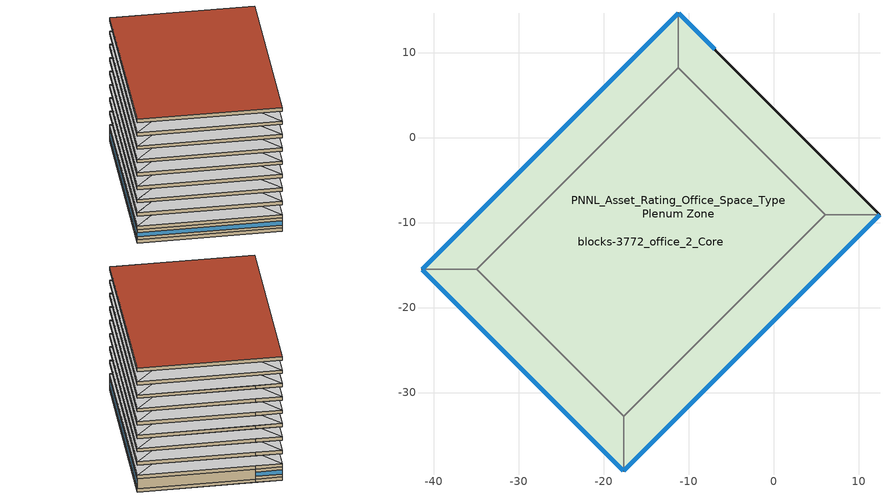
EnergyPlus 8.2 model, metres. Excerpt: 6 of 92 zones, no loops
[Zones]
blocks-3772_office_2_Core
 floor to PNNL_Asset_Rating_Office_Space_Type Plenum Zone (INT-FLOOR-TOPSIDE): -17.67,-32.76 -34.92,-15.52 -11.21,8.19 6.03,-9.05 z3.66
 wall to blocks-3772_office_2_West Perimeter (Standard_Int-Wall): 6.03,-9.05 -11.21,8.19 z3.66:6.4
 wall to blocks-3772_office_2_North Perimeter (Standard_Int-Wall): -17.67,-32.76 6.03,-9.05 z3.66:6.4
 wall to blocks-3772_office_2_East Perimeter (Standard_Int-Wall): -34.92,-15.52 -17.67,-32.76 z3.66:6.4
 wall to blocks-3772_office_2_South Perimeter (Standard_Int-Wall): -11.21,8.19 -34.92,-15.52 z3.66:6.4
blocks-3772_office_2_East Perimeter
 floor to PNNL_Asset_Rating_Office_Space_Type Plenum Zone (INT-FLOOR-TOPSIDE): -17.67,-39.23 -41.38,-15.52 -34.92,-15.52 -17.67,-32.76 z3.66
 wall outside (Masonry_Wall): -41.38,-15.52 -17.67,-39.23 z3.66:6.4
 wall to blocks-3772_office_2_South Perimeter (Standard_Int-Wall): -34.92,-15.52 -41.38,-15.52 z3.66:6.4
 wall to blocks-3772_office_2_North Perimeter (Standard_Int-Wall): -17.67,-39.23 -17.67,-32.76 z3.66:6.4
 window (fenestration_6.643567466315389_0.5403_0.7): -41.36,-15.54 -17.69,-39.21 z4.42:5.56
blocks-3772_office_2_North Perimeter
 floor to PNNL_Asset_Rating_Office_Space_Type Plenum Zone (INT-FLOOR-TOPSIDE): 12.5,-9.05 -17.67,-39.23 -17.67,-32.76 6.03,-9.05 z3.66
 wall outside (Masonry_Wall): -17.67,-39.23 12.5,-9.05 z3.66:6.4
 wall to blocks-3772_office_2_West Perimeter (Standard_Int-Wall): 12.5,-9.05 6.03,-9.05 z3.66:6.4
 window (fenestration_6.643567466315389_0.5403_0.7): -17.66,-39.21 12.48,-9.07 z4.42:5.55
blocks-3772_office_2_South Perimeter
 floor to PNNL_Asset_Rating_Office_Space_Type Plenum Zone (INT-FLOOR-TOPSIDE): -41.38,-15.52 -11.21,14.66 -11.21,8.19 -34.92,-15.52 z3.66
 wall outside (Masonry_Wall): -11.21,14.66 -41.38,-15.52 z3.66:6.4
 wall to blocks-3772_office_2_West Perimeter (Standard_Int-Wall): -11.21,8.19 -11.21,14.66 z3.66:6.4
 window (fenestration_6.643567466315389_0.5403_0.7): -11.23,14.64 -41.36,-15.5 z4.42:5.55
blocks-3772_office_2_West Perimeter
 floor to PNNL_Asset_Rating_Office_Space_Type Plenum Zone (INT-FLOOR-TOPSIDE): 12.5,-9.05 6.03,-9.05 -11.21,8.19 -11.21,14.66 z3.66
 wall outside (Masonry_Wall): -6.9,10.35 -11.21,14.66 z3.66:6.4
 wall to blocks-3773_office_2_East Perimeter (Standard_Int-Wall): 12.5,-9.05 -6.9,10.35 z3.66:6.4
 window (fenestration_6.643567466315389_0.5403_0.7): -6.91,10.36 -11.19,14.64 z4.42:5.56
PNNL_Asset_Rating_Office_Space_Type Plenum Zone
 floor to blocks-3772_office_1_Core (INT-FLOOR-TOPSIDE): -17.67,-32.76 -34.92,-15.52 -11.21,8.19 6.03,-9.05 z2.74
 floor to blocks-3772_office_4_East Perimeter (INT-FLOOR-TOPSIDE): -17.67,-39.23 -41.38,-15.52 -34.92,-15.52 -17.67,-32.76 z13.72
 floor to blocks-3772_office_5_Core (INT-FLOOR-TOPSIDE): -17.67,-32.76 -34.92,-15.52 -11.21,8.19 6.03,-9.05 z17.37
 floor to blocks-3772_office_6_West Perimeter (INT-FLOOR-TOPSIDE): 12.5,-9.05 6.03,-9.05 -11.21,8.19 -11.21,14.66 z21.03
 floor to blocks-3772_office_7_Core (INT-FLOOR-TOPSIDE): -17.67,-32.76 -34.92,-15.52 -11.21,8.19 6.03,-9.05 z24.69
 floor to blocks-3772_office_8_Core (INT-FLOOR-TOPSIDE): -17.67,-32.76 -34.92,-15.52 -11.21,8.19 6.03,-9.05 z28.35
 floor to blocks-3772_office_9_North Perimeter (INT-FLOOR-TOPSIDE): 12.5,-9.05 -17.67,-39.23 -17.67,-32.76 6.03,-9.05 z32
 floor to blocks-3772_office_10_East Perimeter (INT-FLOOR-TOPSIDE): -17.67,-39.23 -41.38,-15.52 -34.92,-15.52 -17.67,-32.76 z35.66
 floor to blocks-3772_office_2_West Perimeter (INT-FLOOR-TOPSIDE): 12.5,-9.05 6.03,-9.05 -11.21,8.19 -11.21,14.66 z6.4
 floor to blocks-3772_office_1_East Perimeter (INT-FLOOR-TOPSIDE): -17.67,-39.23 -41.38,-15.52 -34.92,-15.52 -17.67,-32.76 z2.74
 floor to blocks-3772_office_1_North Perimeter (INT-FLOOR-TOPSIDE): -17.67,-39.23 -17.67,-32.76 6.03,-9.05 12.5,-9.05 z2.74
 floor to blocks-3772_office_1_West Perimeter (INT-FLOOR-TOPSIDE): 12.5,-9.05 6.03,-9.05 -11.21,8.19 -11.21,14.66 z2.74
 floor to blocks-3772_office_1_South Perimeter (INT-FLOOR-TOPSIDE): -34.92,-15.52 -41.38,-15.52 -11.21,14.66 -11.21,8.19 z2.74
 floor to blocks-3772_office_8_East Perimeter (INT-FLOOR-TOPSIDE): -17.67,-39.23 -41.38,-15.52 -34.92,-15.52 -17.67,-32.76 z28.35
 floor to blocks-3772_office_8_North Perimeter (INT-FLOOR-TOPSIDE): -17.67,-39.23 -17.67,-32.76 6.03,-9.05 12.5,-9.05 z28.35
 floor to blocks-3772_office_8_West Perimeter (INT-FLOOR-TOPSIDE): 12.5,-9.05 6.03,-9.05 -11.21,8.19 -11.21,14.66 z28.35
 floor to blocks-3772_office_8_South Perimeter (INT-FLOOR-TOPSIDE): -34.92,-15.52 -41.38,-15.52 -11.21,14.66 -11.21,8.19 z28.35
 floor to blocks-3772_office_2_Core (INT-FLOOR-TOPSIDE): -17.67,-32.76 -34.92,-15.52 -11.21,8.19 6.03,-9.05 z6.4
 floor to blocks-3772_office_10_South Perimeter (INT-FLOOR-TOPSIDE): -34.92,-15.52 -41.38,-15.52 -11.21,14.66 -11.21,8.19 z35.66
 floor to blocks-3772_office_10_North Perimeter (INT-FLOOR-TOPSIDE): -17.67,-39.23 -17.67,-32.76 6.03,-9.05 12.5,-9.05 z35.66
 floor to blocks-3772_office_10_Core (INT-FLOOR-TOPSIDE): -17.67,-32.76 -34.92,-15.52 -11.21,8.19 6.03,-9.05 z35.66
 floor to blocks-3772_office_10_West Perimeter (INT-FLOOR-TOPSIDE): 12.5,-9.05 6.03,-9.05 -11.21,8.19 -11.21,14.66 z35.66
 floor to blocks-3772_office_9_South Perimeter (INT-FLOOR-TOPSIDE): -34.92,-15.52 -41.38,-15.52 -11.21,14.66 -11.21,8.19 z32
 floor to blocks-3772_office_3_East Perimeter (INT-FLOOR-TOPSIDE): -17.67,-39.23 -41.38,-15.52 -34.92,-15.52 -17.67,-32.76 z10.06
 floor to blocks-3772_office_5_East Perimeter (INT-FLOOR-TOPSIDE): -17.67,-39.23 -41.38,-15.52 -34.92,-15.52 -17.67,-32.76 z17.37
 floor to blocks-3772_office_5_North Perimeter (INT-FLOOR-TOPSIDE): 12.5,-9.05 -17.67,-39.23 -17.67,-32.76 6.03,-9.05 z17.37
 floor to blocks-3772_office_5_West Perimeter (INT-FLOOR-TOPSIDE): 12.5,-9.05 6.03,-9.05 -11.21,8.19 -11.21,14.66 z17.37
 floor to blocks-3772_office_5_South Perimeter (INT-FLOOR-TOPSIDE): -34.92,-15.52 -41.38,-15.52 -11.21,14.66 -11.21,8.19 z17.37
 floor to blocks-3772_office_7_East Perimeter (INT-FLOOR-TOPSIDE): -17.67,-39.23 -41.38,-15.52 -34.92,-15.52 -17.67,-32.76 z24.69
 floor to blocks-3772_office_7_North Perimeter (INT-FLOOR-TOPSIDE): -17.67,-39.23 -17.67,-32.76 6.03,-9.05 12.5,-9.05 z24.69
 floor to blocks-3772_office_7_West Perimeter (INT-FLOOR-TOPSIDE): 12.5,-9.05 6.03,-9.05 -11.21,8.19 -11.21,14.66 z24.69
 floor to blocks-3772_office_7_South Perimeter (INT-FLOOR-TOPSIDE): -34.92,-15.52 -41.38,-15.52 -11.21,14.66 -11.21,8.19 z24.69
 floor to blocks-3772_office_2_East Perimeter (INT-FLOOR-TOPSIDE): -17.67,-39.23 -41.38,-15.52 -34.92,-15.52 -17.67,-32.76 z6.4
 floor to blocks-3772_office_6_South Perimeter (INT-FLOOR-TOPSIDE): -34.92,-15.52 -41.38,-15.52 -11.21,14.66 -11.21,8.19 z21.03
 floor to blocks-3772_office_6_Core (INT-FLOOR-TOPSIDE): -17.67,-32.76 -34.92,-15.52 -11.21,8.19 6.03,-9.05 z21.03
 floor to blocks-3772_office_4_South Perimeter (INT-FLOOR-TOPSIDE): -34.92,-15.52 -41.38,-15.52 -11.21,14.66 -11.21,8.19 z13.72
 floor to blocks-3772_office_3_North Perimeter (INT-FLOOR-TOPSIDE): 12.5,-9.05 -17.67,-39.23 -17.67,-32.76 6.03,-9.05 z10.06
 floor to blocks-3772_office_6_East Perimeter (INT-FLOOR-TOPSIDE): -17.67,-39.23 -41.38,-15.52 -34.92,-15.52 -17.67,-32.76 z21.03
 floor to blocks-3772_office_9_East Perimeter (INT-FLOOR-TOPSIDE): -17.67,-39.23 -41.38,-15.52 -34.92,-15.52 -17.67,-32.76 z32
 floor to blocks-3772_office_9_West Perimeter (INT-FLOOR-TOPSIDE): 12.5,-9.05 6.03,-9.05 -11.21,8.19 -11.21,14.66 z32
 floor to blocks-3772_office_9_Core (INT-FLOOR-TOPSIDE): -17.67,-32.76 -34.92,-15.52 -11.21,8.19 6.03,-9.05 z32
 floor to blocks-3772_office_3_Core (INT-FLOOR-TOPSIDE): -17.67,-32.76 -34.92,-15.52 -11.21,8.19 6.03,-9.05 z10.06
 floor to blocks-3772_office_4_North Perimeter (INT-FLOOR-TOPSIDE): 12.5,-9.05 -17.67,-39.23 -17.67,-32.76 6.03,-9.05 z13.72
 floor to blocks-3772_office_4_Core (INT-FLOOR-TOPSIDE): -17.67,-32.76 -34.92,-15.52 -11.21,8.19 6.03,-9.05 z13.72
 floor to blocks-3772_office_2_South Perimeter (INT-FLOOR-TOPSIDE): -34.92,-15.52 -41.38,-15.52 -11.21,14.66 -11.21,8.19 z6.4
 floor to blocks-3772_office_2_North Perimeter (INT-FLOOR-TOPSIDE): -17.67,-39.23 -17.67,-32.76 6.03,-9.05 12.5,-9.05 z6.4
 floor to blocks-3772_office_6_North Perimeter (INT-FLOOR-TOPSIDE): -17.67,-39.23 -17.67,-32.76 6.03,-9.05 12.5,-9.05 z21.03
 floor to blocks-3772_office_4_West Perimeter (INT-FLOOR-TOPSIDE): 12.5,-9.05 6.03,-9.05 -11.21,8.19 -11.21,14.66 z13.72
 floor to blocks-3772_office_3_West Perimeter (INT-FLOOR-TOPSIDE): 12.5,-9.05 6.03,-9.05 -11.21,8.19 -11.21,14.66 z10.06
 floor to blocks-3772_office_3_South Perimeter (INT-FLOOR-TOPSIDE): -11.21,8.19 -34.92,-15.52 -41.38,-15.52 -11.21,14.66 z10.06
 wall outside (Masonry_Wall): -6.9,10.35 -11.21,14.66 -41.38,-15.52 -17.67,-39.23 12.5,-9.05 z13.72:14.63; -6.9,10.35 -11.21,14.66 -41.38,-15.52 -17.67,-39.23 12.5,-9.05 z17.37:18.29; -6.9,10.35 -11.21,14.66 -41.38,-15.52 -17.67,-39.23 12.5,-9.05 z21.03:21.95; -6.9,10.35 -11.21,14.66 -41.38,-15.52 -17.67,-39.23 12.5,-9.05 z24.69:25.6; -6.9,10.35 -11.21,14.66 -41.38,-15.52 -17.67,-39.23 12.5,-9.05 z28.35:29.26; 12.5,-9.05 -11.21,14.66 -41.38,-15.52 -17.67,-39.23 12.5,-9.05 z32:32.92; -6.9,10.35 -11.21,14.66 -41.38,-15.52 -17.67,-39.23 12.5,-9.05 z2.74:3.66; 12.5,-9.05 -11.21,14.66 -41.38,-15.52 -17.67,-39.23 12.5,-9.05 z35.66:36.58; -6.9,10.35 -11.21,14.66 -41.38,-15.52 -17.67,-39.23 12.5,-9.05 z6.4:7.32; -6.9,10.35 -11.21,14.66 -41.38,-15.52 -17.67,-39.23 12.5,-9.05 z10.06:10.97
 wall to PNNL_Asset_Rating_Office_Space_Type Plenum Zone 1 (Standard_Int-Wall): 12.5,-9.05 -6.9,10.35 z13.72:14.63; 12.5,-9.05 -6.9,10.35 z17.37:18.29; 12.5,-9.05 -6.9,10.35 z21.03:21.95; 12.5,-9.05 -6.9,10.35 z2.74:3.66; 12.5,-9.05 -6.9,10.35 z24.69:25.6; 12.5,-9.05 -6.9,10.35 z28.35:29.26; 12.5,-9.05 -6.9,10.35 z6.4:7.32; 12.5,-9.05 -6.9,10.35 z10.06:10.97
 ceiling to blocks-3772_office_5_Core (INT-FLOOR-UNDERSIDE): -34.92,-15.52 -17.67,-32.76 6.03,-9.05 -11.21,8.19 z14.63
 ceiling to blocks-3772_office_6_West Perimeter (INT-FLOOR-UNDERSIDE): -11.21,14.66 -11.21,8.19 6.03,-9.05 12.5,-9.05 z18.29
 ceiling to blocks-3772_office_7_Core (INT-FLOOR-UNDERSIDE): -34.92,-15.52 -17.67,-32.76 6.03,-9.05 -11.21,8.19 z21.95
 ceiling to blocks-3772_office_8_Core (INT-FLOOR-UNDERSIDE): -34.92,-15.52 -17.67,-32.76 6.03,-9.05 -11.21,8.19 z25.6
 ceiling to blocks-3772_office_9_North Perimeter (INT-FLOOR-UNDERSIDE): -17.67,-32.76 -17.67,-39.23 12.5,-9.05 6.03,-9.05 z29.26
 ceiling to blocks-3772_office_10_East Perimeter (INT-FLOOR-UNDERSIDE): -41.38,-15.52 -17.67,-39.23 -17.67,-32.76 -34.92,-15.52 z32.92
 ceiling to blocks-3772_office_3_North Perimeter (INT-FLOOR-UNDERSIDE): -17.67,-32.76 -17.67,-39.23 12.5,-9.05 6.03,-9.05 z7.32
 ceiling to blocks-3772_office_8_East Perimeter (INT-FLOOR-UNDERSIDE): -41.38,-15.52 -17.67,-39.23 -17.67,-32.76 -34.92,-15.52 z25.6
 ceiling to blocks-3772_office_8_North Perimeter (INT-FLOOR-UNDERSIDE): -17.67,-32.76 -17.67,-39.23 12.5,-9.05 6.03,-9.05 z25.6
 ceiling to blocks-3772_office_8_West Perimeter (INT-FLOOR-UNDERSIDE): -11.21,14.66 -11.21,8.19 6.03,-9.05 12.5,-9.05 z25.6
 ceiling to blocks-3772_office_8_South Perimeter (INT-FLOOR-UNDERSIDE): -41.38,-15.52 -34.92,-15.52 -11.21,8.19 -11.21,14.66 z25.6
 ceiling to blocks-3772_office_9_South Perimeter (INT-FLOOR-UNDERSIDE): -41.38,-15.52 -34.92,-15.52 -11.21,8.19 -11.21,14.66 z29.26
 ceiling to blocks-3772_office_3_East Perimeter (INT-FLOOR-UNDERSIDE): -41.38,-15.52 -17.67,-39.23 -17.67,-32.76 -34.92,-15.52 z7.32
 ceiling to blocks-3772_office_6_South Perimeter (INT-FLOOR-UNDERSIDE): -41.38,-15.52 -34.92,-15.52 -11.21,8.19 -11.21,14.66 z18.29
 ceiling to blocks-3772_office_6_Core (INT-FLOOR-UNDERSIDE): -34.92,-15.52 -17.67,-32.76 6.03,-9.05 -11.21,8.19 z18.29
 ceiling to blocks-3772_office_6_East Perimeter (INT-FLOOR-UNDERSIDE): -41.38,-15.52 -17.67,-39.23 -17.67,-32.76 -34.92,-15.52 z18.29
 ceiling to blocks-3772_office_6_North Perimeter (INT-FLOOR-UNDERSIDE): -17.67,-32.76 -17.67,-39.23 12.5,-9.05 6.03,-9.05 z18.29
 ceiling to blocks-3772_office_7_East Perimeter (INT-FLOOR-UNDERSIDE): -41.38,-15.52 -17.67,-39.23 -17.67,-32.76 -34.92,-15.52 z21.95
 ceiling to blocks-3772_office_7_North Perimeter (INT-FLOOR-UNDERSIDE): -17.67,-32.76 -17.67,-39.23 12.5,-9.05 6.03,-9.05 z21.95
 ceiling to blocks-3772_office_7_West Perimeter (INT-FLOOR-UNDERSIDE): -11.21,14.66 -11.21,8.19 6.03,-9.05 12.5,-9.05 z21.95
 ceiling to blocks-3772_office_7_South Perimeter (INT-FLOOR-UNDERSIDE): -41.38,-15.52 -34.92,-15.52 -11.21,8.19 -11.21,14.66 z21.95
 ceiling to blocks-3772_office_10_South Perimeter (INT-FLOOR-UNDERSIDE): -41.38,-15.52 -34.92,-15.52 -11.21,8.19 -11.21,14.66 z32.92
 ceiling to blocks-3772_office_4_South Perimeter (INT-FLOOR-UNDERSIDE): -41.38,-15.52 -34.92,-15.52 -11.21,8.19 -11.21,14.66 z10.97
 ceiling to blocks-3772_office_10_North Perimeter (INT-FLOOR-UNDERSIDE): -17.67,-32.76 -17.67,-39.23 12.5,-9.05 6.03,-9.05 z32.92
 ceiling to blocks-3772_office_10_Core (INT-FLOOR-UNDERSIDE): -34.92,-15.52 -17.67,-32.76 6.03,-9.05 -11.21,8.19 z32.92
 ceiling to blocks-3772_office_10_West Perimeter (INT-FLOOR-UNDERSIDE): -11.21,14.66 -11.21,8.19 6.03,-9.05 12.5,-9.05 z32.92
 ceiling to blocks-3772_office_3_Core (INT-FLOOR-UNDERSIDE): -34.92,-15.52 -17.67,-32.76 6.03,-9.05 -11.21,8.19 z7.32
 ceiling to blocks-3772_office_9_East Perimeter (INT-FLOOR-UNDERSIDE): -41.38,-15.52 -17.67,-39.23 -17.67,-32.76 -34.92,-15.52 z29.26
 ceiling to blocks-3772_office_5_East Perimeter (INT-FLOOR-UNDERSIDE): -41.38,-15.52 -17.67,-39.23 -17.67,-32.76 -34.92,-15.52 z14.63
 ceiling to blocks-3772_office_5_North Perimeter (INT-FLOOR-UNDERSIDE): -17.67,-32.76 -17.67,-39.23 12.5,-9.05 6.03,-9.05 z14.63
 ceiling to blocks-3772_office_5_West Perimeter (INT-FLOOR-UNDERSIDE): -11.21,14.66 -11.21,8.19 6.03,-9.05 12.5,-9.05 z14.63
 ceiling to blocks-3772_office_5_South Perimeter (INT-FLOOR-UNDERSIDE): -41.38,-15.52 -34.92,-15.52 -11.21,8.19 -11.21,14.66 z14.63
 ceiling to blocks-3772_office_4_North Perimeter (INT-FLOOR-UNDERSIDE): 6.03,-9.05 -17.67,-32.76 -17.67,-39.23 12.5,-9.05 z10.97
 ceiling to blocks-3772_office_9_West Perimeter (INT-FLOOR-UNDERSIDE): -11.21,14.66 -11.21,8.19 6.03,-9.05 12.5,-9.05 z29.26
 ceiling to blocks-3772_office_9_Core (INT-FLOOR-UNDERSIDE): -34.92,-15.52 -17.67,-32.76 6.03,-9.05 -11.21,8.19 z29.26
 ceiling to blocks-3772_office_4_Core (INT-FLOOR-UNDERSIDE): -34.92,-15.52 -17.67,-32.76 6.03,-9.05 -11.21,8.19 z10.97
 ceiling to blocks-3772_office_4_East Perimeter (INT-FLOOR-UNDERSIDE): -41.38,-15.52 -17.67,-39.23 -17.67,-32.76 -34.92,-15.52 z10.97
 ceiling to blocks-3772_office_3_West Perimeter (INT-FLOOR-UNDERSIDE): -11.21,14.66 -11.21,8.19 6.03,-9.05 12.5,-9.05 z7.32
 ceiling to blocks-3772_office_3_South Perimeter (INT-FLOOR-UNDERSIDE): -41.38,-15.52 -34.92,-15.52 -11.21,8.19 -11.21,14.66 z7.32
 ceiling to blocks-3772_office_4_West Perimeter (INT-FLOOR-UNDERSIDE): -11.21,14.66 -11.21,8.19 6.03,-9.05 12.5,-9.05 z10.97
 roof outside (Shingles_Shakes_Roof): -41.38,-15.52 -17.67,-39.23 12.5,-9.05 -11.21,14.66 z36.58
[Building]
1MP
[Site:Location]
Willow Grove Nas_PA_USA: Latitude {deg}=40.2; Longitude {deg}=-75.15; Time Zone {hr}=-5; Elevation {m}=102
[Site:GroundTemperature:BuildingSurface]
19.527, 19.502, 19.536, 19.598, 20.002, 21.64, 22.225, 22.375, 21.449, 20.121, 19.802, 19.633
[Site:WaterMainsTemperature]
Calculation Method=Correlation; Annual Average Outdoor Air Temperature {C}=9.69; Maximum Difference In Monthly Average Outdoor Air Temperatures {deltaC}=28.1
[SizingPeriod:DesignDay] Day of Month=21; Dry-Bulb Temperature Range Modifier Type=DefaultMultipliers; Humidity Condition Type=Wetbulb; Barometric Pressure {Pa}=100106; Rain Indicator=No; Snow Indicator=No; Daylight Saving Time Indicator=No
Name | Month | Day Type | Maximum Dry-Bulb Temperature {C} | Daily Dry-Bulb Temperature Range {deltaC} | Wetbulb or DewPoint at Maximum Dry-Bulb {C} | Wind Speed {m/s} | Wind Direction {deg} | Solar Model Indicator | ASHRAE Clear Sky Optical Depth for Beam Irradiance (taub) | ASHRAE Clear Sky Optical Depth for Diffuse Irradiance (taud) | Sky Clearness
Willow Grove Nas Ann Clg .4% Condns DB=>MWB | 7 | SummerDesignDay | 33.7 | 10.5 | 23.9 | 2.5 | 270 | ASHRAETau | 0.524 | 1.834
Willow Grove Nas Ann Htg 99.6% Condns DB | 1 | WinterDesignDay | -12.1 | 0 | -12.1 | 2.7 | 300 | ASHRAEClearSky |  |  | 0
[Material] Thermal Absorptance=0.9
Name | Roughness | Thickness {m} | Conductivity {W/m-K} | Density {kg/m3} | Specific Heat {J/kg-K} | Solar Absorptance | Visible Absorptance
1/2IN Gypsum | Smooth | 0.0127 | 0.16 | 784.9 | 830 | 0.92 | 0.92
1IN Stucco | Smooth | 0.0253 | 0.6918 | 1858 | 837 | 0.92 | 0.92
4IN CONCRETE HW | Rough | 0.1016 | 1.311 | 2240 | 836.8 | 0.7 | 0.7
8IN CONCRETE HW | Rough | 0.2032 | 1.311 | 2240 | 836.8 | 0.7 | 0.7
Attic and Other Insulation | MediumRough | 0.183705 | 0.049 | 265 | 836.8 | 0.7 | 0.7
Masonry Wall Insulation | MediumRough | 0.117472 | 0.049 | 265 | 836.8 | 0.7 | 0.7
Metal Roofing | MediumSmooth | 0.0015 | 45.006 | 7680 | 418.4 | 0.7 | 0.3
[Material:NoMass]
CP02 CARPET PAD: Roughness=VeryRough; Thermal Resistance {m2-K/W}=0.2165; Thermal Absorptance=0.9; Solar Absorptance=0.7; Visible Absorptance=0.8
[WindowMaterial:SimpleGlazingSystem]
Glazing Layer: U-Factor {W/m2-K}=6.64357; Solar Heat Gain Coefficient=0.5403; Visible Transmittance=0.7
[Construction]
fenestration_6.643567466315389_0.5403_0.7: Glazing Layer
INT-FLOOR-TOPSIDE: 1/2IN Gypsum, 4IN CONCRETE HW, CP02 CARPET PAD
INT-FLOOR-UNDERSIDE: CP02 CARPET PAD, 4IN CONCRETE HW, 1/2IN Gypsum
Masonry_Wall: 1IN Stucco, 8IN CONCRETE HW, Masonry Wall Insulation, 1/2IN Gypsum
Shingles_Shakes_Roof: Metal Roofing, Attic and Other Insulation, 1/2IN Gypsum
Standard_Int-Wall: 1/2IN Gypsum, 1/2IN Gypsum
[Zone]
Name | Part of Total Floor Area
blocks-3772_office_2_Core; blocks-3772_office_2_East Perimeter; blocks-3772_office_2_North Perimeter; blocks-3772_office_2_South Perimeter; blocks-3772_office_2_West Perimeter
PNNL_Asset_Rating_Office_Space_Type Plenum Zone | No
[Lights] Schedule=PNNL_Asset_Rating_Office_Lighting_Schedule; Design Level Calculation Method=Watts/Area; Watts per Zone Floor Area {W/m2}=16.2757
Name | Zone or ZoneList
Lights 9 | blocks-3772_office_2_Core
Lights 7 | blocks-3772_office_2_East Perimeter
Lights 6 | blocks-3772_office_2_North Perimeter
Lights 8 | blocks-3772_office_2_South Perimeter
Lights 5 | blocks-3772_office_2_West Perimeter
[Schedule:Day:Interval]
PNNL_Asset_Rating_Office_Lighting_Schedule_Week_Day: No, 01:00, 0.05, 02:00, 0.05, 03:00, 0.05, 04:00, 0.05, 05:00, 0.05, 06:00, 0.1, 07:00, 0.1, 08:00, 0.3, 09:00, 0.9, 10:00, 0.9, 11:00, 0.9, 12:00, 0.9, 13:00, 0.9, 14:00, 0.9, 15:00, 0.9, 16:00, 0.9, 17:00, 0.9, 18:00, 0.5, 19:00, 0.3, 20:00, 0.3, 21:00, 0.2, 22:00, 0.2, 23:00, 0.1, 24:00, 0.05
PNNL_Asset_Rating_Office_Lighting_Schedule_Saturday: No, 01:00, 0.05, 02:00, 0.05, 03:00, 0.05, 04:00, 0.05, 05:00, 0.05, 06:00, 0.05, 07:00, 0.1, 08:00, 0.1, 09:00, 0.3, 10:00, 0.3, 11:00, 0.3, 12:00, 0.3, 13:00, 0.15, 14:00, 0.15, 15:00, 0.15, 16:00, 0.15, 17:00, 0.15, 18:00, 0.05, 19:00, 0.05, 20:00, 0.05, 21:00, 0.05, 22:00, 0.05, 23:00, 0.05, 24:00, 0.05
PNNL_Asset_Rating_Office_Lighting_Schedule_Sunday: No, 01:00, 0.05, 02:00, 0.05, 03:00, 0.05, 04:00, 0.05, 05:00, 0.05, 06:00, 0.05, 07:00, 0.05, 08:00, 0.05, 09:00, 0.05, 10:00, 0.05, 11:00, 0.05, 12:00, 0.05, 13:00, 0.05, 14:00, 0.05, 15:00, 0.05, 16:00, 0.05, 17:00, 0.05, 18:00, 0.05, 19:00, 0.05, 20:00, 0.05, 21:00, 0.05, 22:00, 0.05, 23:00, 0.05, 24:00, 0.05
PNNL_Asset_Rating_Office_Lighting_Schedule_Summer_Design_Day: No, 01:00, 1, 02:00, 1, 03:00, 1, 04:00, 1, 05:00, 1, 06:00, 1, 07:00, 1, 08:00, 1, 09:00, 1, 10:00, 1, 11:00, 1, 12:00, 1, 13:00, 1, 14:00, 1, 15:00, 1, 16:00, 1, 17:00, 1, 18:00, 1, 19:00, 1, 20:00, 1, 21:00, 1, 22:00, 1, 23:00, 1, 24:00, 1
PNNL_Asset_Rating_Office_Lighting_Schedule_Winter_Design_Day: No, 01:00, 0, 02:00, 0, 03:00, 0, 04:00, 0, 05:00, 0, 06:00, 0, 07:00, 0, 08:00, 0, 09:00, 0, 10:00, 0, 11:00, 0, 12:00, 0, 13:00, 0, 14:00, 0, 15:00, 0, 16:00, 0, 17:00, 0, 18:00, 0, 19:00, 0, 20:00, 0, 21:00, 0, 22:00, 0, 23:00, 0, 24:00, 0
[Schedule:Week:Daily]
Schedule:Week:Daily {92580604-9bcd-41d0-8482-886d83733ce8}: PNNL_Asset_Rating_Office_Lighting_Schedule_Week_Day, PNNL_Asset_Rating_Office_Lighting_Schedule_Week_Day, PNNL_Asset_Rating_Office_Lighting_Schedule_Week_Day, PNNL_Asset_Rating_Office_Lighting_Schedule_Week_Day, PNNL_Asset_Rating_Office_Lighting_Schedule_Week_Day, PNNL_Asset_Rating_Office_Lighting_Schedule_Week_Day, PNNL_Asset_Rating_Office_Lighting_Schedule_Saturday, PNNL_Asset_Rating_Office_Lighting_Schedule_Week_Day, PNNL_Asset_Rating_Office_Lighting_Schedule_Summer_Design_Day, PNNL_Asset_Rating_Office_Lighting_Schedule_Winter_Design_Day, PNNL_Asset_Rating_Office_Lighting_Schedule_Week_Day, PNNL_Asset_Rating_Office_Lighting_Schedule_Week_Day
Schedule:Week:Daily {228a496b-f2a7-47a5-8f73-0f27f654ca8e}: PNNL_Asset_Rating_Office_Lighting_Schedule_Sunday, PNNL_Asset_Rating_Office_Lighting_Schedule_Week_Day, PNNL_Asset_Rating_Office_Lighting_Schedule_Week_Day, PNNL_Asset_Rating_Office_Lighting_Schedule_Week_Day, PNNL_Asset_Rating_Office_Lighting_Schedule_Week_Day, PNNL_Asset_Rating_Office_Lighting_Schedule_Week_Day, PNNL_Asset_Rating_Office_Lighting_Schedule_Saturday, PNNL_Asset_Rating_Office_Lighting_Schedule_Week_Day, PNNL_Asset_Rating_Office_Lighting_Schedule_Summer_Design_Day, PNNL_Asset_Rating_Office_Lighting_Schedule_Winter_Design_Day, PNNL_Asset_Rating_Office_Lighting_Schedule_Week_Day, PNNL_Asset_Rating_Office_Lighting_Schedule_Week_Day
[Schedule:Year]
PNNL_Asset_Rating_Office_Lighting_Schedule: Schedule:Week:Daily {92580604-9bcd-41d0-8482-886d83733ce8}, 1, 1, 1, 3, Schedule:Week:Daily {228a496b-f2a7-47a5-8f73-0f27f654ca8e}, 1, 4, 12, 31
